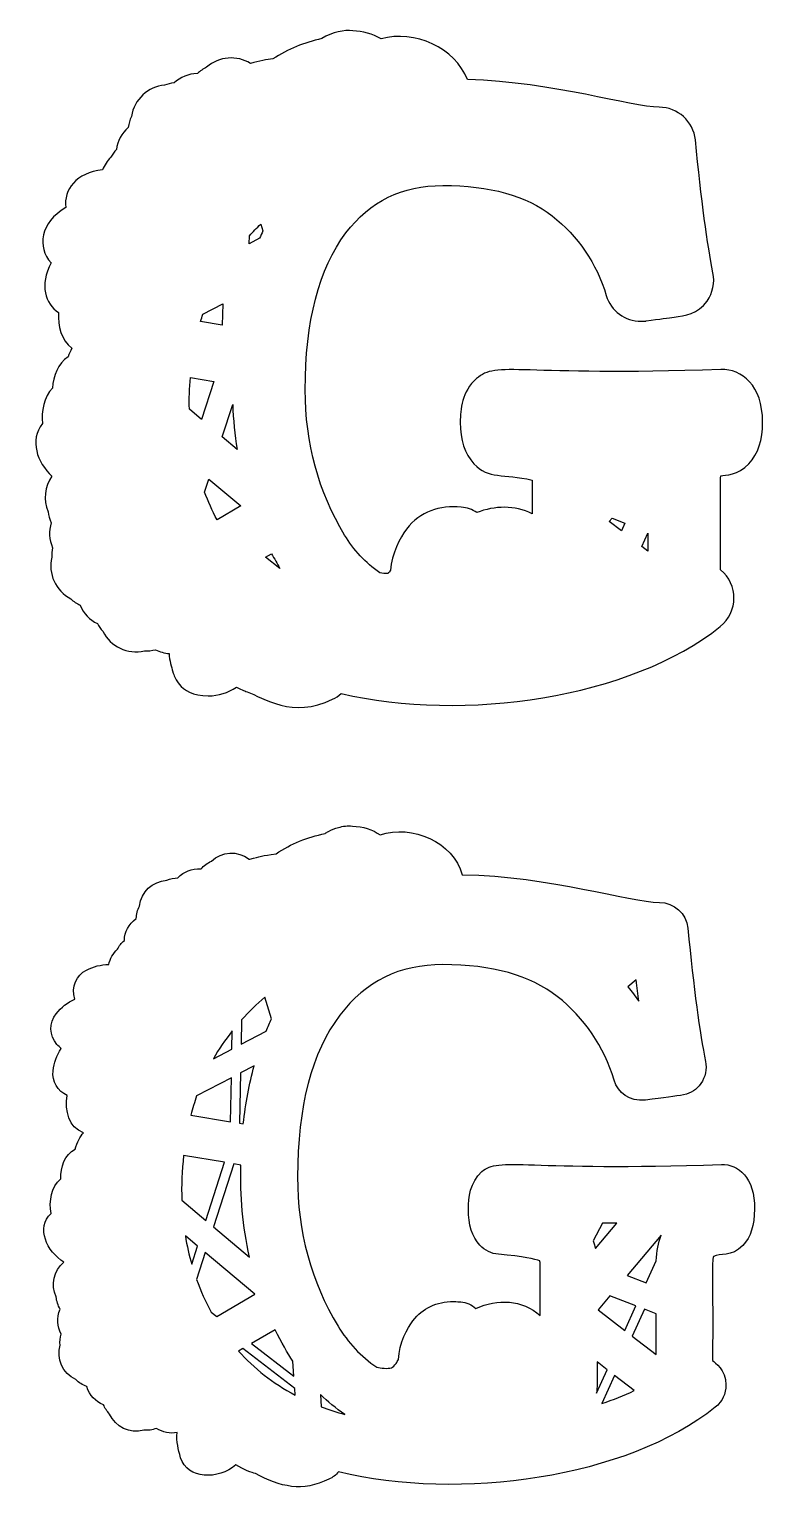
# Model space of a CAD drawing. Header units: millimetres. Extents: x -471 to 1551, y -2688 to 316.
# Drawn here: x 573.5 to 720.6, y -142.8 to 152.3 of the extents above; entities that cross this region are included whole.
import ezdxf

# ---------------------------------------------------------------- set-up
doc = ezdxf.new("R2010")
doc.units = ezdxf.units.MM
doc.header["$MEASUREMENT"] = 0
doc.layers.add('Layer 1', color=7, linetype='Continuous')

msp = doc.modelspace()

# ---------------------------------------------------------------- linework, layer by layer
at = {"layer": 'Layer 1', "color": 250}
for points, knots in [([(617.2376, 19.5052), (616.5926, 19.7263), (615.837, 20.0581), (615.0629, 20.4635), (615.0629, 20.4635), (613.4226, 19.3209), (611.4507, 18.7127), (609.4234, 18.7127), (609.4234, 18.7127), (603.1573, 18.7127), (602.457, 23.3754), (602.3096, 23.5228), (602.3096, 23.5228), (602.0147, 24.4996), (601.6646, 25.7344), (601.554, 27.1903), (601.554, 27.1903), (600.6509, 27.264), (599.7479, 27.5221), (598.8448, 27.9644), (598.8448, 27.9644), (598.1076, 27.7801), (597.352, 27.6879), (596.5964, 27.7248), (596.5964, 27.7248), (593.2054, 26.9507), (589.8143, 28.5726), (588.2662, 31.6503), (588.2662, 31.6503), (587.8423, 32.111), (587.4737, 32.6455), (587.1788, 33.1984), (587.1788, 33.1984), (585.6308, 33.954), (584.4513, 35.1888), (583.7325, 36.8659), (583.7325, 36.8659), (583.0506, 37.1976), (582.4056, 37.6215), (581.8527, 38.1559), (581.8527, 38.1559), (578.7565, 39.7593), (577.2452, 43.2241), (578.0377, 46.4862), (578.0377, 46.4862), (578.0193, 47.1312), (578.0746, 47.7762), (578.2036, 48.4029), (578.2036, 48.4029), (577.4479, 50.0984), (577.4111, 51.7017), (577.9271, 53.4157), (577.9271, 53.4157), (577.5953, 54.116), (577.3926, 54.8717), (577.3005, 55.6273), (577.3005, 55.6273), (576.3237, 57.9863), (576.6002, 60.6586), (578.0561, 62.7411), (578.0561, 62.7411), (575.0522, 65.4871), (573.541, 69.9655), (576.158, 73.2829), (576.158, 73.2829), (575.8815, 75.6971), (576.4898, 78.6274), (578.1852, 80.3967), (578.1852, 80.3967), (578.3142, 82.8479), (579.2542, 85.2806), (581.2999, 86.6627), (581.2999, 86.6627), (581.4842, 87.2525), (581.7422, 87.8238), (582.037, 88.3767), (582.037, 88.3767), (579.9176, 89.9985), (579.2357, 92.8366), (579.3832, 95.5273), (579.3832, 95.5273), (576.7293, 97.3334), (575.5314, 100.9641), (577.8904, 105.5162), (577.8904, 105.5162), (575.0522, 108.6677), (575.6788, 113.5331), (580.8207, 116.5555), (580.8207, 116.5555), (580.3969, 120.1861), (582.9217, 123.5588), (588.211, 124.1485), (588.211, 124.1485), (588.5796, 125.0884), (589.1509, 125.9362), (589.8697, 126.6733), (589.8697, 126.6733), (590.183, 127.2263), (590.5516, 127.7423), (590.9939, 128.203), (590.9939, 128.203), (591.2151, 129.9169), (592.026, 131.4281), (593.3713, 132.6445), (593.3713, 132.6445), (593.4635, 133.4186), (593.6662, 134.1558), (593.998, 134.8376), (593.998, 134.8376), (594.5509, 138.3024), (597.3337, 140.7904), (600.6695, 141.1037), (600.6695, 141.1037), (601.2776, 141.3433), (601.9042, 141.4907), (602.5493, 141.546), (602.5493, 141.546), (603.8578, 142.7439), (605.4059, 143.3705), (607.2304, 143.4258), (607.2304, 143.4258), (607.7834, 143.9418), (608.4099, 144.3658), (609.0918, 144.6975), (609.0918, 144.6975), (611.5798, 146.8906), (615.1552, 147.167), (617.9196, 145.4531), (617.9196, 145.4531), (619.5967, 146.0244), (621.2001, 146.1903), (622.398, 146.3562), (622.398, 146.3562), (625.4203, 148.3651), (628.6824, 149.6552), (632.184, 150.4292), (632.184, 150.4292), (634.3587, 151.793), (636.7546, 152.1984), (638.3948, 151.9957), (638.3948, 151.9957), (640.4589, 151.922), (642.4125, 151.3691), (644.0896, 150.374), (644.0896, 150.374), (650.8164, 152.2722), (658.9623, 148.5863), (661.4318, 142.2097), (661.4318, 142.2097), (678.8294, 141.7674), (694.2734, 136.6808), (699.876, 136.6808), (699.876, 136.6808), (703.6357, 136.6808), (706.7503, 133.8611), (707.1373, 130.1198), (707.1373, 130.1198), (708.3537, 118.0116), (709.5332, 109.0732), (710.6758, 103.5259), (710.6758, 103.5259), (711.0813, 101.5539), (710.6389, 99.4898), (709.4779, 97.8311), (709.4779, 97.8311), (707.598, 95.1773), (705.0916, 94.8824), (702.88, 94.6059), (702.88, 94.6059), (701.7558, 94.4769), (700.0603, 94.2742), (697.2959, 93.8503), (697.2959, 93.8503), (697.259, 93.8503), (696.8351, 93.7766), (696.2454, 93.7766), (696.2454, 93.7766), (693.0202, 93.7766), (690.2189, 95.8592), (689.279, 98.9369), (689.279, 98.9369), (687.307, 105.4426), (683.6395, 110.824), (678.4055, 114.9338), (678.4055, 114.9338), (673.3005, 118.9514), (665.9102, 120.9971), (656.4558, 120.9971), (656.4558, 120.9971), (648.2546, 120.9971), (641.8964, 117.8825), (637.031, 111.4875), (637.031, 111.4875), (631.6126, 104.3552), (628.8667, 93.7766), (628.8667, 80.0281), (628.8667, 80.0281), (628.8667, 69.3758), (631.5205, 59.5896), (636.773, 50.9461), (636.773, 50.9461), (638.5975, 47.9421), (640.9565, 45.3988), (643.8131, 43.3715), (643.8131, 43.3715), (644.4581, 43.2609), (644.9189, 43.2425), (645.4718, 43.2425), (645.4718, 43.2425), (645.5639, 43.3162), (645.6561, 43.4084), (645.7483, 43.5005), (645.7483, 43.5005), (645.8219, 43.648), (645.8957, 43.777), (645.9879, 43.9244), (645.9879, 43.9244), (646.2275, 47.1864), (647.8493, 50.3563), (649.1947, 52.144), (649.1947, 52.144), (651.8854, 55.664), (655.8478, 56.9909), (660.1787, 56.5302), (660.1787, 56.5302), (661.303, 56.4565), (662.3903, 56.0695), (663.3118, 55.4429), (663.3118, 55.4429), (666.8871, 56.8435), (670.9047, 56.9542), (674.388, 55.2033), (674.388, 55.2033), (674.388, 55.2033), (674.388, 61.967), (674.388, 61.967), (674.388, 61.967), (668.5458, 63.3124), (665.6708, 62.0591), (662.7221, 65.229), (662.7221, 65.229), (660.8422, 67.2562), (659.976, 69.9101), (659.976, 73.596), (659.976, 73.596), (659.976, 76.1024), (660.3078, 79.7147), (663.2381, 82.2948), (663.2381, 82.2948), (667.3663, 85.9254), (671.4945, 82.6818), (712.2793, 84.1193), (712.2793, 84.1193), (716.4627, 84.2483), (720.6279, 80.9126), (720.6279, 73.596), (720.6279, 73.596), (720.6279, 69.9101), (719.7617, 67.2562), (717.8818, 65.229), (717.8818, 65.229), (715.7071, 62.8884), (713.2007, 62.9621), (712.2239, 62.8147), (712.2239, 62.8147), (712.2055, 62.354), (712.2239, 63.2017), (712.2055, 43.9612), (712.2055, 43.9612), (715.7624, 41.0493), (715.7808, 35.5389), (712.1502, 32.627), (712.1502, 32.627), (694.1813, 18.1966), (660.6025, 13.4418), (636.0912, 19.1734), (636.0912, 19.1734), (635.5752, 18.6942), (634.9669, 18.3256), (634.3219, 18.0491), (634.3219, 18.0491), (626.3419, 14.0316), (620.4259, 18.3994), (617.2376, 19.5052)], [0, 0, 0, 0, 0.01388889, 0.01388889, 0.01388889, 0.01388889, 0.02777778, 0.02777778, 0.02777778, 0.02777778, 0.04166667, 0.04166667, 0.04166667, 0.04166667, 0.05555556, 0.05555556, 0.05555556, 0.05555556, 0.06944444, 0.06944444, 0.06944444, 0.06944444, 0.08333333, 0.08333333, 0.08333333, 0.08333333, 0.09722222, 0.09722222, 0.09722222, 0.09722222, 0.11111111, 0.11111111, 0.11111111, 0.11111111, 0.125, 0.125, 0.125, 0.125, 0.13888889, 0.13888889, 0.13888889, 0.13888889, 0.15277778, 0.15277778, 0.15277778, 0.15277778, 0.16666667, 0.16666667, 0.16666667, 0.16666667, 0.18055556, 0.18055556, 0.18055556, 0.18055556, 0.19444444, 0.19444444, 0.19444444, 0.19444444, 0.20833333, 0.20833333, 0.20833333, 0.20833333, 0.22222222, 0.22222222, 0.22222222, 0.22222222, 0.23611111, 0.23611111, 0.23611111, 0.23611111, 0.25, 0.25, 0.25, 0.25, 0.26388889, 0.26388889, 0.26388889, 0.26388889, 0.27777778, 0.27777778, 0.27777778, 0.27777778, 0.29166667, 0.29166667, 0.29166667, 0.29166667, 0.30555556, 0.30555556, 0.30555556, 0.30555556, 0.31944444, 0.31944444, 0.31944444, 0.31944444, 0.33333333, 0.33333333, 0.33333333, 0.33333333, 0.34722222, 0.34722222, 0.34722222, 0.34722222, 0.36111111, 0.36111111, 0.36111111, 0.36111111, 0.375, 0.375, 0.375, 0.375, 0.38888889, 0.38888889, 0.38888889, 0.38888889, 0.40277778, 0.40277778, 0.40277778, 0.40277778, 0.41666667, 0.41666667, 0.41666667, 0.41666667, 0.43055556, 0.43055556, 0.43055556, 0.43055556, 0.44444444, 0.44444444, 0.44444444, 0.44444444, 0.45833333, 0.45833333, 0.45833333, 0.45833333, 0.47222222, 0.47222222, 0.47222222, 0.47222222, 0.48611111, 0.48611111, 0.48611111, 0.48611111, 0.5, 0.5, 0.5, 0.5, 0.51388889, 0.51388889, 0.51388889, 0.51388889, 0.52777778, 0.52777778, 0.52777778, 0.52777778, 0.54166667, 0.54166667, 0.54166667, 0.54166667, 0.55555556, 0.55555556, 0.55555556, 0.55555556, 0.56944444, 0.56944444, 0.56944444, 0.56944444, 0.58333333, 0.58333333, 0.58333333, 0.58333333, 0.59722222, 0.59722222, 0.59722222, 0.59722222, 0.61111111, 0.61111111, 0.61111111, 0.61111111, 0.625, 0.625, 0.625, 0.625, 0.63888889, 0.63888889, 0.63888889, 0.63888889, 0.65277778, 0.65277778, 0.65277778, 0.65277778, 0.66666667, 0.66666667, 0.66666667, 0.66666667, 0.68055556, 0.68055556, 0.68055556, 0.68055556, 0.69444444, 0.69444444, 0.69444444, 0.69444444, 0.70833333, 0.70833333, 0.70833333, 0.70833333, 0.72222222, 0.72222222, 0.72222222, 0.72222222, 0.73611111, 0.73611111, 0.73611111, 0.73611111, 0.75, 0.75, 0.75, 0.75, 0.76388889, 0.76388889, 0.76388889, 0.76388889, 0.77777778, 0.77777778, 0.77777778, 0.77777778, 0.79166667, 0.79166667, 0.79166667, 0.79166667, 0.80555556, 0.80555556, 0.80555556, 0.80555556, 0.81944444, 0.81944444, 0.81944444, 0.81944444, 0.83333333, 0.83333333, 0.83333333, 0.83333333, 0.84722222, 0.84722222, 0.84722222, 0.84722222, 0.86111111, 0.86111111, 0.86111111, 0.86111111, 0.875, 0.875, 0.875, 0.875, 0.88888889, 0.88888889, 0.88888889, 0.88888889, 0.90277778, 0.90277778, 0.90277778, 0.90277778, 0.91666667, 0.91666667, 0.91666667, 0.91666667, 0.93055556, 0.93055556, 0.93055556, 0.93055556, 0.94444444, 0.94444444, 0.94444444, 0.94444444, 0.95833333, 0.95833333, 0.95833333, 0.95833333, 0.97222222, 0.97222222, 0.97222222, 0.97222222, 1, 1, 1, 1]), ([(617.6247, 109.3312), (617.6247, 109.3312), (619.7072, 110.4185), (619.7072, 110.4185), (619.7072, 110.4185), (619.9284, 110.9161), (620.1495, 111.4138), (620.3707, 111.8929), (620.3707, 111.8929), (620.3707, 111.8929), (619.9468, 113.2383), (619.9468, 113.2383), (619.9468, 113.2383), (619.1544, 112.4827), (618.3803, 111.7087), (617.6616, 110.9346), (617.6616, 110.9346), (617.6616, 110.9346), (617.6247, 109.3312), (617.6247, 109.3312)], [0, 0, 0, 0, 0.16666667, 0.16666667, 0.16666667, 0.16666667, 0.33333333, 0.33333333, 0.33333333, 0.33333333, 0.5, 0.5, 0.5, 0.5, 0.66666667, 0.66666667, 0.66666667, 0.66666667, 1, 1, 1, 1]), ([(612.2432, 93.0026), (612.2432, 93.0026), (612.3353, 97.2967), (612.3353, 97.2967), (612.3353, 97.2967), (612.3353, 97.2967), (608.3361, 95.1956), (608.3361, 95.1956), (608.3361, 95.1956), (608.1886, 94.7165), (608.0228, 94.2373), (607.8938, 93.7397), (607.8938, 93.7397), (607.8938, 93.7397), (612.2432, 93.0026), (612.2432, 93.0026)], [0, 0, 0, 0, 0.2, 0.2, 0.2, 0.2, 0.4, 0.4, 0.4, 0.4, 0.6, 0.6, 0.6, 0.6, 1, 1, 1, 1]), ([(608.0781, 74.0937), (608.0781, 74.0937), (610.5292, 81.7236), (610.5292, 81.7236), (610.5292, 81.7236), (610.5292, 81.7236), (605.8297, 82.5161), (605.8297, 82.5161), (605.8297, 82.5161), (605.6454, 80.3782), (605.5717, 78.2404), (605.627, 76.1579), (605.627, 76.1579), (605.627, 76.1579), (608.0781, 74.0937), (608.0781, 74.0937)], [0, 0, 0, 0, 0.2, 0.2, 0.2, 0.2, 0.4, 0.4, 0.4, 0.4, 0.6, 0.6, 0.6, 0.6, 1, 1, 1, 1]), ([(615.2103, 68.1041), (614.7312, 71.0529), (614.4363, 74.0569), (614.3257, 77.0978), (614.3257, 77.0978), (614.3257, 77.0978), (612.2432, 70.6106), (612.2432, 70.6106), (612.2432, 70.6106), (612.2432, 70.6106), (615.2103, 68.1041), (615.2103, 68.1041)], [0, 0, 0, 0, 0.25, 0.25, 0.25, 0.25, 0.5, 0.5, 0.5, 0.5, 1, 1, 1, 1]), ([(608.6863, 59.5528), (609.3866, 57.6545), (610.2344, 55.7931), (611.1743, 54.0239), (611.1743, 54.0239), (611.1743, 54.0239), (615.9292, 56.7699), (615.9292, 56.7699), (615.9292, 56.7699), (615.9292, 56.7699), (609.5156, 62.1698), (609.5156, 62.1698), (609.5156, 62.1698), (609.5156, 62.1698), (608.6863, 59.5528), (608.6863, 59.5528)], [0, 0, 0, 0, 0.2, 0.2, 0.2, 0.2, 0.4, 0.4, 0.4, 0.4, 0.6, 0.6, 0.6, 0.6, 1, 1, 1, 1]), ([(692.3014, 51.7755), (692.3014, 51.7755), (693.0017, 53.3236), (693.0017, 53.3236), (693.0017, 53.3236), (693.0017, 53.3236), (690.44, 54.3188), (690.44, 54.3188), (690.44, 54.3188), (690.44, 54.3188), (689.8687, 53.6553), (689.8687, 53.6553), (689.8687, 53.6553), (689.8687, 53.6553), (692.3014, 51.7755), (692.3014, 51.7755)], [0, 0, 0, 0, 0.2, 0.2, 0.2, 0.2, 0.4, 0.4, 0.4, 0.4, 0.6, 0.6, 0.6, 0.6, 1, 1, 1, 1]), ([(697.6092, 47.7025), (697.6092, 47.7025), (697.6092, 51.3332), (697.6092, 51.3332), (697.6092, 51.3332), (697.6092, 51.3332), (696.3928, 48.6425), (696.3928, 48.6425), (696.3928, 48.6425), (696.3928, 48.6425), (697.6092, 47.7025), (697.6092, 47.7025)], [0, 0, 0, 0, 0.25, 0.25, 0.25, 0.25, 0.5, 0.5, 0.5, 0.5, 1, 1, 1, 1]), ([(623.7801, 44.2562), (623.2088, 45.2145), (622.6743, 46.2098), (622.1399, 47.2049), (622.1399, 47.2049), (622.1399, 47.2049), (620.8866, 46.4862), (620.8866, 46.4862), (620.8866, 46.4862), (620.8866, 46.4862), (623.7801, 44.2562), (623.7801, 44.2562)], [0, 0, 0, 0, 0.25, 0.25, 0.25, 0.25, 0.5, 0.5, 0.5, 0.5, 1, 1, 1, 1]), ([(712.3796, -75.1912), (673.0508, -76.5735), (667.7247, -73.6063), (664.3336, -76.6103), (664.3336, -76.6103), (661.9009, -78.7666), (661.606, -81.918), (661.606, -84.1111), (661.606, -84.1111), (661.606, -87.3732), (662.3432, -89.6769), (663.9282, -91.3908), (663.9282, -91.3908), (664.905, -92.4413), (666.2135, -93.0863), (667.6325, -93.1969), (667.6325, -93.1969), (672.6823, -93.6207), (674.986, -94.1737), (675.9443, -94.487), (675.9443, -94.487), (675.9811, -94.6897), (675.9996, -95.003), (675.9996, -95.4084), (675.9996, -95.4084), (675.9996, -95.4084), (675.9996, -105.471), (675.9996, -105.471), (675.9996, -105.471), (672.4058, -102.2643), (667.4667, -102.0616), (663.0804, -104.0704), (663.0804, -104.0704), (662.2695, -103.2963), (661.219, -102.8172), (660.0764, -102.7435), (660.0764, -102.7435), (660.0764, -102.7435), (660.0764, -102.7435), (660.0764, -102.7435), (660.0764, -102.7435), (659.8184, -102.725), (659.2839, -102.6698), (658.6205, -102.6698), (658.6205, -102.6698), (655.2294, -102.6698), (652.4097, -103.9967), (650.493, -106.5216), (650.493, -106.5216), (649.4426, -107.9038), (647.6917, -111.0184), (647.5812, -114.262), (647.5812, -114.262), (647.3969, -114.5569), (647.2494, -114.815), (647.1204, -115.0913), (647.1204, -115.0913), (646.7886, -115.4783), (646.4201, -115.8101), (646.1989, -115.976), (646.1989, -115.976), (645.3328, -116.1418), (644.0611, -116.0313), (643.2133, -115.847), (643.2133, -115.847), (640.0618, -113.6723), (637.4448, -110.8894), (635.4544, -107.6089), (635.4544, -107.6089), (630.0545, -98.7074), (627.3269, -88.6448), (627.3269, -77.6976), (627.3269, -77.6976), (627.3269, -63.6174), (630.1835, -52.7071), (635.823, -45.2799), (635.823, -45.2799), (641.0017, -38.461), (647.7654, -35.1436), (656.5011, -35.1436), (656.5011, -35.1436), (666.3241, -35.1436), (674.046, -37.2999), (679.4459, -41.5387), (679.4459, -41.5387), (684.938, -45.8696), (688.7713, -51.5091), (690.8539, -58.328), (690.8539, -58.328), (691.591, -60.7792), (693.9132, -62.6406), (697.1199, -62.3088), (697.1199, -62.3088), (704.5839, -61.2031), (706.3531, -61.6269), (708.233, -58.9915), (708.233, -58.9915), (709.1361, -57.7014), (709.4862, -56.0796), (709.1729, -54.5499), (709.1729, -54.5499), (708.0303, -48.9657), (706.8324, -39.9721), (705.616, -27.8086), (705.616, -27.8086), (705.3211, -24.8783), (702.8884, -22.6852), (699.9396, -22.6852), (699.9396, -22.6852), (693.9131, -22.6852), (678.2111, -17.3774), (660.3528, -17.1378), (660.3528, -17.1378), (658.5836, -10.6137), (650.2533, -6.9462), (643.932, -9.1578), (643.932, -9.1578), (642.3654, -8.0704), (640.412, -7.4438), (638.3294, -7.3885), (638.3294, -7.3885), (637.3342, -7.2227), (636.5049, -7.407), (635.5281, -7.665), (635.5281, -7.665), (634.7909, -7.8493), (634.1275, -8.0704), (633.5192, -8.4575), (633.5192, -8.4575), (633.2981, -8.5865), (633.0585, -8.7155), (632.8558, -8.8629), (632.8558, -8.8629), (629.2989, -9.6187), (626.0922, -10.8535), (623.0328, -12.9544), (623.0328, -12.9544), (620.1578, -13.2862), (619.8445, -13.4336), (617.7804, -14.0417), (617.7804, -14.0417), (617.7251, -14.0233), (617.6514, -14.0049), (617.5961, -13.9864), (617.5961, -13.9864), (615.3293, -12.2725), (612.1594, -12.4199), (610.0584, -14.4287), (610.0584, -14.4287), (609.2659, -14.7789), (608.5471, -15.2949), (607.9758, -15.9583), (607.9758, -15.9583), (606.0223, -15.8662), (604.5848, -16.4375), (603.3316, -17.7829), (603.3316, -17.7829), (602.5575, -17.7829), (601.8203, -17.9487), (601.12, -18.2437), (601.12, -18.2437), (598.1897, -18.4095), (595.9597, -20.6027), (595.6096, -23.4039), (595.6096, -23.4039), (595.2041, -24.1964), (595.0014, -25.0442), (594.983, -25.9288), (594.983, -25.9288), (593.4717, -27.053), (592.6424, -28.5642), (592.5871, -30.2966), (592.5871, -30.2966), (591.9973, -30.7942), (591.5366, -31.4024), (591.2049, -32.0658), (591.2049, -32.0658), (590.3018, -32.8952), (589.7121, -33.9641), (589.4541, -35.1252), (589.4541, -35.1252), (587.906, -35.1436), (586.3764, -35.5122), (584.9941, -36.2309), (584.9941, -36.2309), (583.0037, -37.263), (581.8611, -39.6036), (582.6719, -42.0731), (582.6719, -42.0731), (581.1976, -42.7182), (579.9075, -43.7134), (578.8938, -44.985), (578.8938, -44.985), (577.4379, -46.8096), (577.5116, -49.3897), (579.0597, -51.1221), (579.0597, -51.1221), (579.3362, -51.4354), (579.631, -51.7302), (579.9259, -51.9882), (579.9259, -51.9882), (579.0412, -53.3152), (578.4699, -54.8448), (578.2856, -56.4482), (578.2856, -56.4482), (578.046, -58.5492), (579.2071, -60.5396), (581.1053, -61.3689), (581.1053, -61.3689), (580.6446, -64.4466), (581.4186, -67.8009), (584.3674, -68.8513), (584.3674, -68.8513), (583.7592, -69.5333), (583.0589, -70.7864), (582.7087, -72.1502), (582.7087, -72.1502), (580.6261, -73.2375), (579.7783, -75.7072), (579.8152, -78.0846), (579.8152, -78.0846), (577.9538, -79.6142), (577.4378, -82.6551), (577.8801, -84.9957), (577.8801, -84.9957), (574.8761, -87.8892), (576.9955, -92.6624), (580.4603, -94.7818), (580.4603, -94.7818), (578.433, -96.4774), (577.8064, -99.2971), (578.9122, -101.7113), (578.9122, -101.7113), (578.9859, -102.596), (579.2623, -103.4437), (579.7046, -104.1994), (579.7046, -104.1994), (578.9859, -106.0976), (579.0965, -107.6088), (579.9442, -109.1754), (579.9442, -109.1754), (579.7231, -109.8757), (579.6125, -110.6498), (579.6862, -111.4238), (579.6862, -111.4238), (578.9306, -114.1145), (580.1654, -117.0448), (582.8377, -118.2981), (582.8377, -118.2981), (583.4643, -118.9247), (584.2015, -119.4038), (585.0308, -119.6987), (585.0308, -119.6987), (585.6206, -121.4864), (586.7816, -122.7396), (588.4035, -123.3478), (588.4035, -123.3478), (588.6799, -124.0297), (589.0854, -124.6563), (589.6198, -125.2092), (589.6198, -125.2092), (590.7993, -127.8262), (593.6743, -129.19), (596.4757, -128.4528), (596.4757, -128.4528), (597.3234, -128.5265), (598.2081, -128.416), (599.019, -128.1027), (599.019, -128.1027), (600.3091, -128.8583), (601.7097, -129.2084), (603.1841, -128.932), (603.1841, -128.932), (602.9998, -130.7934), (603.4052, -132.3046), (603.8844, -133.9632), (603.8844, -133.9632), (605.1745, -138.3679), (611.5327, -138.4232), (614.9237, -135.4008), (614.9237, -135.4008), (616.5455, -136.4144), (618.2042, -136.9857), (618.8677, -137.1332), (618.8677, -137.1332), (623.7884, -139.8239), (628.3958, -140.9297), (633.6298, -138.239), (633.6298, -138.239), (634.3854, -137.9257), (635.0489, -137.428), (635.5649, -136.783), (635.5649, -136.783), (659.763, -142.7542), (693.4154, -138.0731), (711.1447, -123.8454), (711.1447, -123.8454), (712.5085, -122.7581), (713.2826, -121.1178), (713.2641, -119.367), (713.2641, -119.367), (713.2456, -116.2708), (711.0341, -114.9623), (710.5918, -114.4647), (710.5918, -114.4647), (710.7208, -98.2282), (710.3706, -94.5976), (710.7945, -93.6577), (710.7945, -93.6577), (711.9556, -92.9205), (714.4436, -93.8235), (716.6735, -91.4093), (716.6735, -91.4093), (718.2585, -89.6953), (718.9957, -87.3732), (718.9957, -84.1296), (718.9957, -84.1296), (719.088, -77.8082), (715.7153, -75.0991), (712.3796, -75.1912)], [0, 0, 0, 0, 0.01234568, 0.01234568, 0.01234568, 0.01234568, 0.02469136, 0.02469136, 0.02469136, 0.02469136, 0.03703704, 0.03703704, 0.03703704, 0.03703704, 0.04938272, 0.04938272, 0.04938272, 0.04938272, 0.0617284, 0.0617284, 0.0617284, 0.0617284, 0.07407407, 0.07407407, 0.07407407, 0.07407407, 0.08641975, 0.08641975, 0.08641975, 0.08641975, 0.09876543, 0.09876543, 0.09876543, 0.09876543, 0.11111111, 0.11111111, 0.11111111, 0.11111111, 0.12345679, 0.12345679, 0.12345679, 0.12345679, 0.13580247, 0.13580247, 0.13580247, 0.13580247, 0.14814815, 0.14814815, 0.14814815, 0.14814815, 0.16049383, 0.16049383, 0.16049383, 0.16049383, 0.17283951, 0.17283951, 0.17283951, 0.17283951, 0.18518519, 0.18518519, 0.18518519, 0.18518519, 0.19753086, 0.19753086, 0.19753086, 0.19753086, 0.20987654, 0.20987654, 0.20987654, 0.20987654, 0.22222222, 0.22222222, 0.22222222, 0.22222222, 0.2345679, 0.2345679, 0.2345679, 0.2345679, 0.24691358, 0.24691358, 0.24691358, 0.24691358, 0.25925926, 0.25925926, 0.25925926, 0.25925926, 0.27160494, 0.27160494, 0.27160494, 0.27160494, 0.28395062, 0.28395062, 0.28395062, 0.28395062, 0.2962963, 0.2962963, 0.2962963, 0.2962963, 0.30864198, 0.30864198, 0.30864198, 0.30864198, 0.32098765, 0.32098765, 0.32098765, 0.32098765, 0.33333333, 0.33333333, 0.33333333, 0.33333333, 0.34567901, 0.34567901, 0.34567901, 0.34567901, 0.35802469, 0.35802469, 0.35802469, 0.35802469, 0.37037037, 0.37037037, 0.37037037, 0.37037037, 0.38271605, 0.38271605, 0.38271605, 0.38271605, 0.39506173, 0.39506173, 0.39506173, 0.39506173, 0.40740741, 0.40740741, 0.40740741, 0.40740741, 0.41975309, 0.41975309, 0.41975309, 0.41975309, 0.43209877, 0.43209877, 0.43209877, 0.43209877, 0.44444444, 0.44444444, 0.44444444, 0.44444444, 0.45679012, 0.45679012, 0.45679012, 0.45679012, 0.4691358, 0.4691358, 0.4691358, 0.4691358, 0.48148148, 0.48148148, 0.48148148, 0.48148148, 0.49382716, 0.49382716, 0.49382716, 0.49382716, 0.50617284, 0.50617284, 0.50617284, 0.50617284, 0.51851852, 0.51851852, 0.51851852, 0.51851852, 0.5308642, 0.5308642, 0.5308642, 0.5308642, 0.54320988, 0.54320988, 0.54320988, 0.54320988, 0.55555556, 0.55555556, 0.55555556, 0.55555556, 0.56790123, 0.56790123, 0.56790123, 0.56790123, 0.58024691, 0.58024691, 0.58024691, 0.58024691, 0.59259259, 0.59259259, 0.59259259, 0.59259259, 0.60493827, 0.60493827, 0.60493827, 0.60493827, 0.61728395, 0.61728395, 0.61728395, 0.61728395, 0.62962963, 0.62962963, 0.62962963, 0.62962963, 0.64197531, 0.64197531, 0.64197531, 0.64197531, 0.65432099, 0.65432099, 0.65432099, 0.65432099, 0.66666667, 0.66666667, 0.66666667, 0.66666667, 0.67901235, 0.67901235, 0.67901235, 0.67901235, 0.69135802, 0.69135802, 0.69135802, 0.69135802, 0.7037037, 0.7037037, 0.7037037, 0.7037037, 0.71604938, 0.71604938, 0.71604938, 0.71604938, 0.72839506, 0.72839506, 0.72839506, 0.72839506, 0.74074074, 0.74074074, 0.74074074, 0.74074074, 0.75308642, 0.75308642, 0.75308642, 0.75308642, 0.7654321, 0.7654321, 0.7654321, 0.7654321, 0.77777778, 0.77777778, 0.77777778, 0.77777778, 0.79012346, 0.79012346, 0.79012346, 0.79012346, 0.80246914, 0.80246914, 0.80246914, 0.80246914, 0.81481481, 0.81481481, 0.81481481, 0.81481481, 0.82716049, 0.82716049, 0.82716049, 0.82716049, 0.83950617, 0.83950617, 0.83950617, 0.83950617, 0.85185185, 0.85185185, 0.85185185, 0.85185185, 0.86419753, 0.86419753, 0.86419753, 0.86419753, 0.87654321, 0.87654321, 0.87654321, 0.87654321, 0.88888889, 0.88888889, 0.88888889, 0.88888889, 0.90123457, 0.90123457, 0.90123457, 0.90123457, 0.91358025, 0.91358025, 0.91358025, 0.91358025, 0.92592593, 0.92592593, 0.92592593, 0.92592593, 0.9382716, 0.9382716, 0.9382716, 0.9382716, 0.95061728, 0.95061728, 0.95061728, 0.95061728, 0.96296296, 0.96296296, 0.96296296, 0.96296296, 0.97530864, 0.97530864, 0.97530864, 0.97530864, 1, 1, 1, 1]), ([(695.2585, -38.2214), (695.4244, -39.7142), (695.6087, -41.1333), (695.7745, -42.4971), (695.7745, -42.4971), (695.0926, -41.5018), (694.3739, -40.5435), (693.6183, -39.622), (693.6183, -39.622), (693.6183, -39.622), (695.2585, -38.2214), (695.2585, -38.2214)], [0, 0, 0, 0, 0.25, 0.25, 0.25, 0.25, 0.5, 0.5, 0.5, 0.5, 1, 1, 1, 1]), ([(620.7844, -41.6862), (620.7844, -41.6862), (622.1298, -45.9803), (622.1298, -45.9803), (622.1298, -45.9803), (621.7428, -46.7912), (621.3742, -47.6206), (621.0056, -48.4867), (621.0056, -48.4867), (621.0056, -48.4867), (616.0296, -51.0853), (616.0296, -51.0853), (616.0296, -51.0853), (616.0296, -51.0853), (616.1217, -46.2014), (616.1217, -46.2014), (616.1217, -46.2014), (617.5777, -44.5981), (619.1442, -43.0684), (620.7844, -41.6862)], [0, 0, 0, 0, 0.16666667, 0.16666667, 0.16666667, 0.16666667, 0.33333333, 0.33333333, 0.33333333, 0.33333333, 0.5, 0.5, 0.5, 0.5, 0.66666667, 0.66666667, 0.66666667, 0.66666667, 1, 1, 1, 1]), ([(614.2419, -48.4314), (614.2419, -48.4314), (614.1682, -52.0805), (614.1682, -52.0805), (614.1682, -52.0805), (614.1682, -52.0805), (610.4454, -54.0156), (610.4454, -54.0156), (610.4454, -54.0156), (611.5511, -52.0805), (612.8228, -50.2191), (614.2419, -48.4314)], [0, 0, 0, 0, 0.25, 0.25, 0.25, 0.25, 0.5, 0.5, 0.5, 0.5, 1, 1, 1, 1]), ([(615.6979, -66.9532), (615.6979, -66.9532), (615.9006, -56.8354), (615.9006, -56.8354), (615.9006, -56.8354), (615.9006, -56.8354), (618.6281, -55.3978), (618.6281, -55.3978), (618.6281, -55.3978), (617.6329, -59.0285), (616.9142, -62.9356), (616.4534, -67.0822), (616.4534, -67.0822), (616.4534, -67.0822), (615.6979, -66.9532), (615.6979, -66.9532)], [0, 0, 0, 0, 0.2, 0.2, 0.2, 0.2, 0.4, 0.4, 0.4, 0.4, 0.6, 0.6, 0.6, 0.6, 1, 1, 1, 1]), ([(607.0912, -61.4612), (607.0912, -61.4612), (614.0576, -57.8121), (614.0576, -57.8121), (614.0576, -57.8121), (614.0576, -57.8121), (613.8733, -66.6399), (613.8733, -66.6399), (613.8733, -66.6399), (613.8733, -66.6399), (605.9486, -65.2945), (605.9486, -65.2945), (605.9486, -65.2945), (606.2803, -63.9861), (606.6673, -62.696), (607.0912, -61.4612)], [0, 0, 0, 0, 0.2, 0.2, 0.2, 0.2, 0.4, 0.4, 0.4, 0.4, 0.6, 0.6, 0.6, 0.6, 1, 1, 1, 1]), ([(604.4742, -73.3851), (604.4742, -73.3851), (612.6754, -74.7674), (612.6754, -74.7674), (612.6754, -74.7674), (612.6754, -74.7674), (608.9342, -86.3964), (608.9342, -86.3964), (608.9342, -86.3964), (608.9342, -86.3964), (604.1241, -82.3603), (604.1241, -82.3603), (604.1241, -82.3603), (604.0135, -79.4116), (604.1425, -76.4076), (604.4742, -73.3851)], [0, 0, 0, 0, 0.2, 0.2, 0.2, 0.2, 0.4, 0.4, 0.4, 0.4, 0.6, 0.6, 0.6, 0.6, 1, 1, 1, 1]), ([(615.9559, -75.3203), (615.8084, -81.5679), (616.2692, -87.4654), (617.7067, -93.7683), (617.7067, -93.7683), (617.7067, -93.7683), (610.4638, -87.6865), (610.4638, -87.6865), (610.4638, -87.6865), (610.4638, -87.6865), (614.5183, -75.0807), (614.5183, -75.0807), (614.5183, -75.0807), (614.5183, -75.0807), (615.9559, -75.3203), (615.9559, -75.3203)], [0, 0, 0, 0, 0.2, 0.2, 0.2, 0.2, 0.4, 0.4, 0.4, 0.4, 0.6, 0.6, 0.6, 0.6, 1, 1, 1, 1]), ([(688.5132, -86.9309), (689.49, -86.9309), (690.4299, -86.9494), (691.3698, -86.9494), (691.3698, -86.9494), (691.3698, -86.9494), (687.0757, -92.0359), (687.0757, -92.0359), (687.0757, -92.0359), (686.9651, -91.5383), (686.8361, -91.0223), (686.6518, -90.5247), (686.6518, -90.5247), (686.6518, -90.5247), (688.5132, -86.9309), (688.5132, -86.9309)], [0, 0, 0, 0, 0.2, 0.2, 0.2, 0.2, 0.4, 0.4, 0.4, 0.4, 0.6, 0.6, 0.6, 0.6, 1, 1, 1, 1]), ([(604.8243, -89.5111), (604.8243, -89.5111), (607.2755, -91.5568), (607.2755, -91.5568), (607.2755, -91.5568), (607.2755, -91.5568), (606.096, -95.2059), (606.096, -95.2059), (606.096, -95.2059), (605.58, -93.3813), (605.1376, -91.483), (604.8243, -89.5111)], [0, 0, 0, 0, 0.25, 0.25, 0.25, 0.25, 0.5, 0.5, 0.5, 0.5, 1, 1, 1, 1]), ([(700.3082, -89.3636), (699.7001, -90.8749), (699.3683, -92.6073), (699.2946, -94.5424), (699.2946, -94.5424), (699.2946, -94.5424), (697.3042, -98.947), (697.3042, -98.947), (697.3042, -98.947), (697.3042, -98.947), (693.4709, -97.4542), (693.4709, -97.4542), (693.4709, -97.4542), (693.4709, -97.4542), (700.3082, -89.3636), (700.3082, -89.3636)], [0, 0, 0, 0, 0.2, 0.2, 0.2, 0.2, 0.4, 0.4, 0.4, 0.4, 0.6, 0.6, 0.6, 0.6, 1, 1, 1, 1]), ([(610.0215, -104.8077), (608.8789, -102.7066), (607.8837, -100.5135), (607.0728, -98.2283), (607.0728, -98.2283), (607.0728, -98.2283), (608.8052, -92.8469), (608.8052, -92.8469), (608.8052, -92.8469), (608.8052, -92.8469), (618.7757, -101.2139), (618.7757, -101.2139), (618.7757, -101.2139), (618.7757, -101.2139), (611.1089, -105.637), (611.1089, -105.637), (611.1089, -105.637), (611.1089, -105.637), (610.0215, -104.8077), (610.0215, -104.8077)], [0, 0, 0, 0, 0.16666667, 0.16666667, 0.16666667, 0.16666667, 0.33333333, 0.33333333, 0.33333333, 0.33333333, 0.5, 0.5, 0.5, 0.5, 0.66666667, 0.66666667, 0.66666667, 0.66666667, 1, 1, 1, 1]), ([(695.2032, -103.5544), (695.2032, -103.5544), (692.9732, -108.4751), (692.9732, -108.4751), (692.9732, -108.4751), (692.9732, -108.4751), (687.6286, -104.3469), (687.6286, -104.3469), (687.6286, -104.3469), (687.6286, -104.3469), (690.006, -101.5456), (690.006, -101.5456), (690.006, -101.5456), (690.006, -101.5456), (695.2032, -103.5544), (695.2032, -103.5544)], [0, 0, 0, 0, 0.2, 0.2, 0.2, 0.2, 0.4, 0.4, 0.4, 0.4, 0.6, 0.6, 0.6, 0.6, 1, 1, 1, 1]), ([(699.2578, -113.3037), (699.2578, -113.3037), (694.4845, -109.6178), (694.4845, -109.6178), (694.4845, -109.6178), (694.4845, -109.6178), (696.9357, -104.2179), (696.9357, -104.2179), (696.9357, -104.2179), (696.9357, -104.2179), (699.2762, -105.121), (699.2762, -105.121), (699.2762, -105.121), (699.2762, -105.121), (699.2578, -113.3037), (699.2578, -113.3037), (699.2578, -113.3037), (699.2578, -113.3037), (699.2578, -113.3037), (699.2578, -113.3037)], [0, 0, 0, 0, 0.16666667, 0.16666667, 0.16666667, 0.16666667, 0.33333333, 0.33333333, 0.33333333, 0.33333333, 0.5, 0.5, 0.5, 0.5, 0.66666667, 0.66666667, 0.66666667, 0.66666667, 1, 1, 1, 1]), ([(622.867, -108.3461), (624.0649, -110.7788), (625.3919, -113.0826), (626.3686, -114.5938), (626.3686, -114.5938), (626.3686, -114.5938), (626.5898, -117.6531), (626.5898, -117.6531), (626.5898, -117.6531), (626.5898, -117.6531), (618.0937, -111.0738), (618.0937, -111.0738), (618.0937, -111.0738), (618.0937, -111.0738), (622.867, -108.3461), (622.867, -108.3461)], [0, 0, 0, 0, 0.2, 0.2, 0.2, 0.2, 0.4, 0.4, 0.4, 0.4, 0.6, 0.6, 0.6, 0.6, 1, 1, 1, 1]), ([(615.4951, -112.5849), (615.4951, -112.5849), (616.3797, -112.0689), (616.3797, -112.0689), (616.3797, -112.0689), (616.3797, -112.0689), (626.774, -120.1227), (626.774, -120.1227), (626.774, -120.1227), (626.774, -120.1227), (626.8662, -121.4128), (626.8662, -121.4128), (626.8662, -121.4128), (622.3325, -119.0353), (618.6281, -116.105), (615.4951, -112.5849)], [0, 0, 0, 0, 0.2, 0.2, 0.2, 0.2, 0.4, 0.4, 0.4, 0.4, 0.6, 0.6, 0.6, 0.6, 1, 1, 1, 1]), ([(687.4259, -114.778), (687.4259, -114.778), (689.4348, -116.3261), (689.4348, -116.3261), (689.4348, -116.3261), (689.4348, -116.3261), (687.3154, -121.0072), (687.3154, -121.0072), (687.3154, -121.0072), (687.4812, -119.9752), (687.4444, -118.6667), (687.4259, -114.778)], [0, 0, 0, 0, 0.25, 0.25, 0.25, 0.25, 0.5, 0.5, 0.5, 0.5, 1, 1, 1, 1]), ([(688.3842, -123.1267), (688.3842, -123.1267), (690.9276, -117.4872), (690.9276, -117.4872), (690.9276, -117.4872), (690.9276, -117.4872), (694.8715, -120.5281), (694.8715, -120.5281), (694.8715, -120.5281), (692.8443, -121.4865), (690.6695, -122.3342), (688.3842, -123.1267)], [0, 0, 0, 0, 0.25, 0.25, 0.25, 0.25, 0.5, 0.5, 0.5, 0.5, 1, 1, 1, 1]), ([(632.1002, -123.7533), (632.1002, -123.7533), (631.9159, -121.3022), (631.9159, -121.3022), (631.9159, -121.3022), (633.3718, -122.7212), (635.0121, -124.0482), (636.7998, -125.3014), (636.7998, -125.3014), (635.1779, -124.8406), (633.593, -124.3246), (632.1002, -123.7533)], [0, 0, 0, 0, 0.25, 0.25, 0.25, 0.25, 0.5, 0.5, 0.5, 0.5, 1, 1, 1, 1])]:
    msp.add_open_spline(points, degree=3, knots=knots, dxfattribs=at)

doc.saveas('drawing.dxf')
